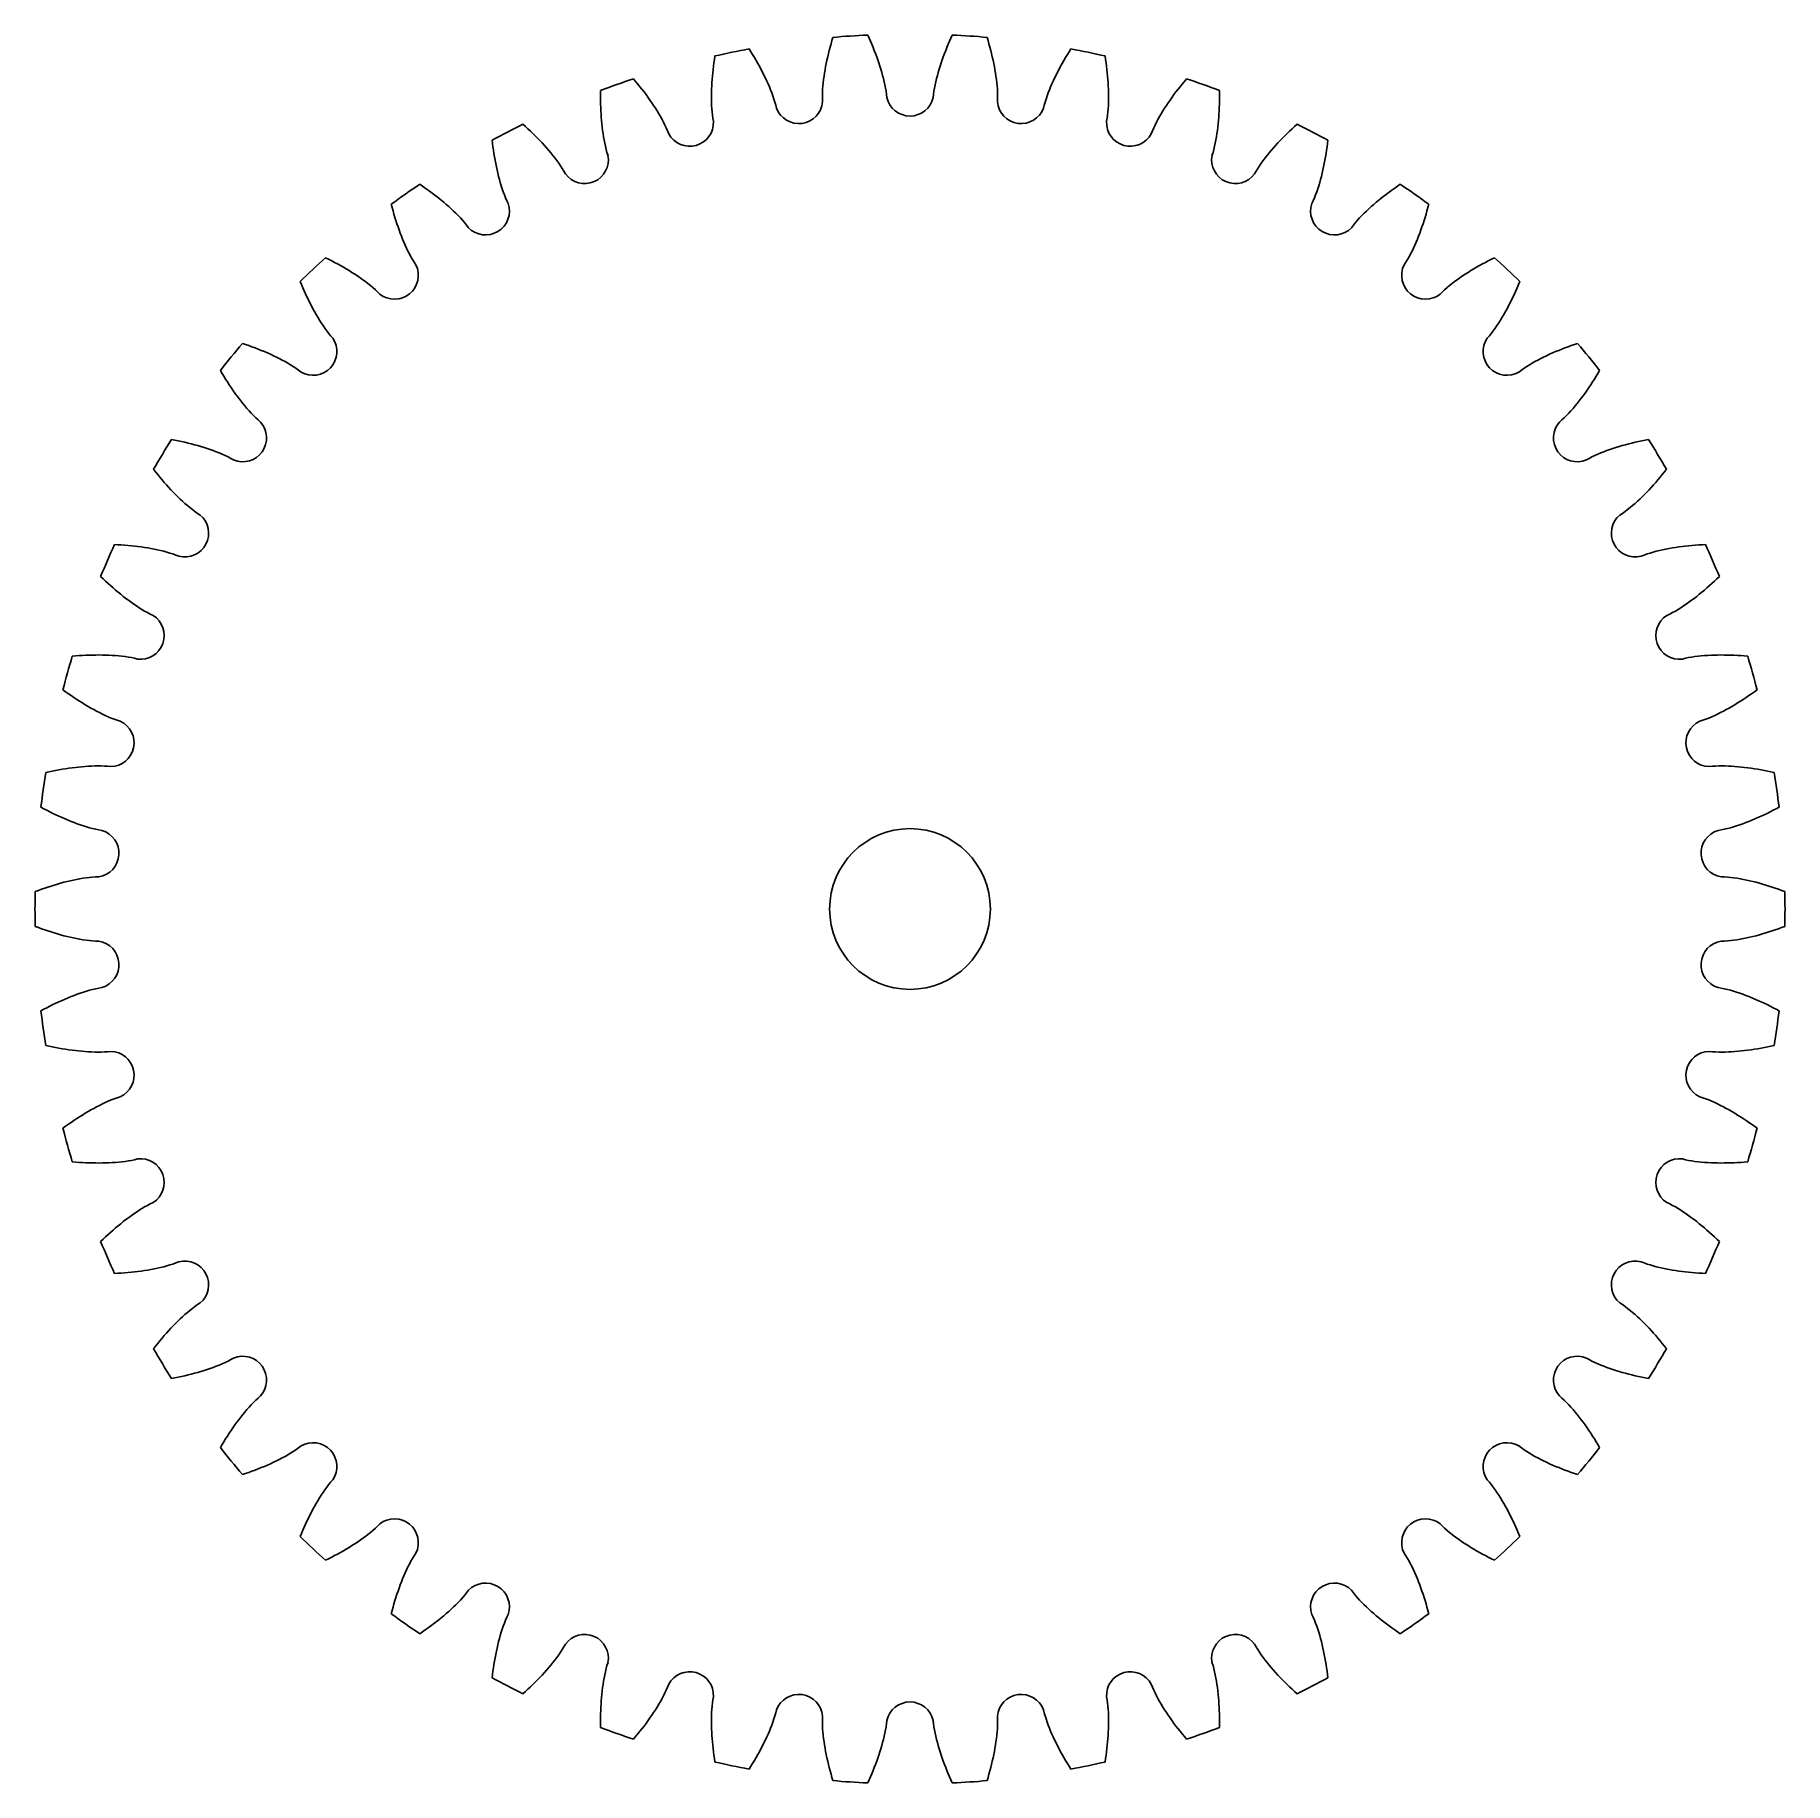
# Model space of a CAD drawing. Header units: millimetres. Extents: x -43.5 to 43.5, y -43.5 to 43.5.
import ezdxf

# ---------------------------------------------------------------- set-up
doc = ezdxf.new("R2010")
doc.units = ezdxf.units.MM
doc.layers.get('0').update_dxf_attribs({"linetype": 'CONTINUOUS'})

msp = doc.modelspace()

# ---------------------------------------------------------------- linework, layer by layer
for points in [[(-6.642, 39.843), (-6.677, 39.997), (-6.72, 40.149), (-6.768, 40.3), (-6.819, 40.451), (-6.875, 40.601), (-6.933, 40.75), (-6.995, 40.899), (-7.059, 41.048), (-7.126, 41.196), (-7.195, 41.343), (-7.267, 41.49), (-7.341, 41.637), (-7.417, 41.783), (-7.495, 41.928), (-7.576, 42.074), (-7.658, 42.218), (-7.743, 42.363), (-7.829, 42.507), (-7.917, 42.65), (-8.007, 42.793)], [(-3.835, 43.367), (-3.883, 43.205), (-3.93, 43.043), (-3.974, 42.881), (-4.016, 42.719), (-4.057, 42.557), (-4.095, 42.396), (-4.131, 42.234), (-4.165, 42.073), (-4.197, 41.912), (-4.226, 41.751), (-4.253, 41.59), (-4.278, 41.43), (-4.299, 41.27), (-4.318, 41.11), (-4.334, 40.95), (-4.347, 40.791), (-4.356, 40.632), (-4.361, 40.473), (-4.361, 40.315), (-4.353, 40.158)], [(-1.155, 40.377), (-1.169, 40.533), (-1.19, 40.69), (-1.217, 40.846), (-1.248, 41.003), (-1.282, 41.159), (-1.32, 41.315), (-1.36, 41.471), (-1.404, 41.627), (-1.45, 41.782), (-1.498, 41.938), (-1.549, 42.093), (-1.603, 42.248), (-1.658, 42.404), (-1.716, 42.559), (-1.776, 42.713), (-1.838, 42.868), (-1.902, 43.023), (-1.968, 43.177), (-2.036, 43.331), (-2.106, 43.485)], [(2.106, 43.485), (2.036, 43.331), (1.968, 43.177), (1.902, 43.023), (1.838, 42.868), (1.776, 42.713), (1.716, 42.559), (1.658, 42.404), (1.603, 42.248), (1.549, 42.093), (1.498, 41.938), (1.45, 41.782), (1.404, 41.627), (1.36, 41.471), (1.32, 41.315), (1.282, 41.159), (1.248, 41.003), (1.217, 40.846), (1.19, 40.69), (1.169, 40.533), (1.155, 40.377)], [(4.353, 40.158), (4.361, 40.315), (4.361, 40.473), (4.356, 40.632), (4.347, 40.791), (4.334, 40.95), (4.318, 41.11), (4.299, 41.27), (4.278, 41.43), (4.253, 41.59), (4.226, 41.751), (4.197, 41.912), (4.165, 42.073), (4.131, 42.234), (4.095, 42.396), (4.057, 42.557), (4.016, 42.719), (3.974, 42.881), (3.93, 43.043), (3.883, 43.205), (3.835, 43.367)], [(8.007, 42.793), (7.917, 42.65), (7.829, 42.507), (7.743, 42.363), (7.658, 42.218), (7.576, 42.074), (7.495, 41.928), (7.417, 41.783), (7.341, 41.637), (7.267, 41.49), (7.195, 41.343), (7.126, 41.196), (7.059, 41.048), (6.995, 40.899), (6.933, 40.75), (6.875, 40.601), (6.819, 40.451), (6.768, 40.3), (6.72, 40.149), (6.677, 39.997), (6.642, 39.843)], [(-9.705, 42.441), (-9.73, 42.273), (-9.754, 42.107), (-9.776, 41.94), (-9.796, 41.774), (-9.814, 41.609), (-9.83, 41.443), (-9.843, 41.279), (-9.855, 41.114), (-9.865, 40.95), (-9.872, 40.787), (-9.877, 40.624), (-9.879, 40.462), (-9.879, 40.3), (-9.876, 40.139), (-9.87, 39.978), (-9.861, 39.819), (-9.848, 39.66), (-9.832, 39.502), (-9.81, 39.346), (-9.781, 39.191)], [(9.781, 39.191), (9.81, 39.346), (9.832, 39.502), (9.848, 39.66), (9.861, 39.819), (9.87, 39.978), (9.876, 40.139), (9.879, 40.3), (9.879, 40.462), (9.877, 40.624), (9.872, 40.787), (9.865, 40.95), (9.855, 41.114), (9.843, 41.279), (9.83, 41.443), (9.814, 41.609), (9.796, 41.774), (9.776, 41.94), (9.754, 42.107), (9.73, 42.273), (9.705, 42.441)], [(-12.006, 38.568), (-12.061, 38.715), (-12.124, 38.86), (-12.192, 39.003), (-12.264, 39.146), (-12.339, 39.287), (-12.417, 39.427), (-12.499, 39.566), (-12.582, 39.704), (-12.669, 39.842), (-12.758, 39.978), (-12.849, 40.114), (-12.942, 40.249), (-13.037, 40.384), (-13.135, 40.517), (-13.234, 40.65), (-13.336, 40.782), (-13.439, 40.914), (-13.544, 41.045), (-13.651, 41.175), (-13.76, 41.304)], [(13.76, 41.304), (13.651, 41.175), (13.544, 41.045), (13.439, 40.914), (13.336, 40.782), (13.234, 40.65), (13.135, 40.517), (13.037, 40.384), (12.942, 40.249), (12.849, 40.114), (12.758, 39.978), (12.669, 39.842), (12.582, 39.704), (12.499, 39.566), (12.417, 39.427), (12.339, 39.287), (12.264, 39.146), (12.192, 39.003), (12.124, 38.86), (12.061, 38.715), (12.006, 38.568)], [(-15.393, 40.724), (-15.396, 40.555), (-15.397, 40.386), (-15.396, 40.219), (-15.393, 40.051), (-15.388, 39.885), (-15.381, 39.719), (-15.372, 39.554), (-15.362, 39.389), (-15.349, 39.226), (-15.334, 39.063), (-15.316, 38.901), (-15.297, 38.74), (-15.274, 38.579), (-15.249, 38.42), (-15.222, 38.262), (-15.191, 38.105), (-15.157, 37.95), (-15.119, 37.796), (-15.076, 37.643), (-15.026, 37.494)], [(15.026, 37.494), (15.076, 37.643), (15.119, 37.796), (15.157, 37.95), (15.191, 38.105), (15.222, 38.262), (15.249, 38.42), (15.274, 38.579), (15.297, 38.74), (15.316, 38.901), (15.334, 39.063), (15.349, 39.226), (15.362, 39.389), (15.372, 39.554), (15.381, 39.719), (15.388, 39.885), (15.393, 40.051), (15.396, 40.219), (15.397, 40.386), (15.396, 40.555), (15.393, 40.724)], [(-17.146, 36.574), (-17.221, 36.712), (-17.303, 36.847), (-17.389, 36.98), (-17.48, 37.111), (-17.574, 37.241), (-17.67, 37.369), (-17.77, 37.496), (-17.872, 37.621), (-17.976, 37.746), (-18.082, 37.869), (-18.191, 37.991), (-18.302, 38.112), (-18.415, 38.232), (-18.529, 38.351), (-18.646, 38.47), (-18.765, 38.587), (-18.885, 38.703), (-19.007, 38.818), (-19.13, 38.933), (-19.256, 39.046)], [(19.256, 39.046), (19.13, 38.933), (19.007, 38.818), (18.885, 38.703), (18.765, 38.587), (18.646, 38.47), (18.529, 38.351), (18.415, 38.232), (18.302, 38.112), (18.191, 37.991), (18.082, 37.869), (17.976, 37.746), (17.872, 37.621), (17.77, 37.496), (17.67, 37.369), (17.574, 37.241), (17.48, 37.111), (17.389, 36.98), (17.303, 36.847), (17.221, 36.712), (17.146, 36.574)], [(-20.795, 38.249), (-20.775, 38.081), (-20.752, 37.914), (-20.729, 37.748), (-20.703, 37.582), (-20.676, 37.418), (-20.646, 37.255), (-20.615, 37.092), (-20.582, 36.931), (-20.547, 36.77), (-20.51, 36.611), (-20.471, 36.453), (-20.429, 36.296), (-20.385, 36.14), (-20.339, 35.986), (-20.29, 35.833), (-20.238, 35.682), (-20.183, 35.532), (-20.125, 35.385), (-20.062, 35.24), (-19.992, 35.099)], [(19.992, 35.099), (20.062, 35.24), (20.125, 35.385), (20.183, 35.532), (20.238, 35.682), (20.29, 35.833), (20.339, 35.986), (20.385, 36.14), (20.429, 36.296), (20.471, 36.453), (20.51, 36.611), (20.547, 36.77), (20.582, 36.931), (20.615, 37.092), (20.646, 37.255), (20.676, 37.418), (20.703, 37.582), (20.729, 37.748), (20.752, 37.914), (20.775, 38.081), (20.795, 38.249)], [(-21.966, 33.898), (-22.059, 34.025), (-22.159, 34.148), (-22.263, 34.268), (-22.37, 34.385), (-22.481, 34.501), (-22.594, 34.615), (-22.71, 34.727), (-22.828, 34.837), (-22.948, 34.946), (-23.07, 35.054), (-23.195, 35.16), (-23.321, 35.265), (-23.449, 35.369), (-23.579, 35.471), (-23.711, 35.572), (-23.844, 35.672), (-23.979, 35.771), (-24.116, 35.869), (-24.254, 35.965), (-24.393, 36.06)], [(24.393, 36.06), (24.254, 35.965), (24.116, 35.869), (23.979, 35.771), (23.844, 35.672), (23.711, 35.572), (23.579, 35.471), (23.449, 35.369), (23.321, 35.265), (23.195, 35.16), (23.07, 35.054), (22.948, 34.946), (22.828, 34.837), (22.71, 34.727), (22.594, 34.615), (22.481, 34.501), (22.37, 34.385), (22.263, 34.268), (22.159, 34.148), (22.059, 34.025), (21.966, 33.898)], [(-25.809, 35.061), (-25.766, 34.897), (-25.722, 34.735), (-25.676, 34.573), (-25.628, 34.413), (-25.578, 34.254), (-25.527, 34.096), (-25.474, 33.94), (-25.419, 33.784), (-25.363, 33.63), (-25.304, 33.477), (-25.244, 33.326), (-25.181, 33.176), (-25.117, 33.028), (-25.05, 32.881), (-24.98, 32.736), (-24.908, 32.594), (-24.834, 32.453), (-24.756, 32.315), (-24.673, 32.18), (-24.585, 32.05)], [(24.585, 32.05), (24.673, 32.18), (24.756, 32.315), (24.834, 32.453), (24.908, 32.594), (24.98, 32.736), (25.05, 32.881), (25.117, 33.028), (25.181, 33.176), (25.244, 33.326), (25.304, 33.477), (25.363, 33.63), (25.419, 33.784), (25.474, 33.94), (25.527, 34.096), (25.578, 34.254), (25.628, 34.413), (25.676, 34.573), (25.722, 34.735), (25.766, 34.897), (25.809, 35.061)], [(-26.377, 30.591), (-26.487, 30.704), (-26.602, 30.812), (-26.722, 30.917), (-26.844, 31.019), (-26.969, 31.118), (-27.097, 31.216), (-27.227, 31.311), (-27.359, 31.404), (-27.493, 31.496), (-27.629, 31.586), (-27.766, 31.674), (-27.906, 31.761), (-28.047, 31.846), (-28.189, 31.93), (-28.334, 32.012), (-28.479, 32.093), (-28.626, 32.173), (-28.775, 32.251), (-28.925, 32.328), (-29.076, 32.403)], [(29.076, 32.403), (28.925, 32.328), (28.775, 32.251), (28.626, 32.173), (28.479, 32.093), (28.334, 32.012), (28.189, 31.93), (28.047, 31.846), (27.906, 31.761), (27.766, 31.674), (27.629, 31.586), (27.493, 31.496), (27.359, 31.404), (27.227, 31.311), (27.097, 31.216), (26.969, 31.118), (26.844, 31.019), (26.722, 30.917), (26.602, 30.812), (26.487, 30.704), (26.377, 30.591)], [(-30.343, 31.22), (-30.278, 31.064), (-30.212, 30.909), (-30.144, 30.755), (-30.075, 30.603), (-30.004, 30.452), (-29.932, 30.303), (-29.858, 30.155), (-29.783, 30.008), (-29.706, 29.863), (-29.627, 29.72), (-29.546, 29.578), (-29.464, 29.438), (-29.38, 29.3), (-29.294, 29.164), (-29.205, 29.03), (-29.115, 28.898), (-29.021, 28.769), (-28.925, 28.643), (-28.825, 28.52), (-28.72, 28.403)], [(28.72, 28.403), (28.825, 28.52), (28.925, 28.643), (29.021, 28.769), (29.115, 28.898), (29.205, 29.03), (29.294, 29.164), (29.38, 29.3), (29.464, 29.438), (29.546, 29.578), (29.627, 29.72), (29.706, 29.863), (29.783, 30.008), (29.858, 30.155), (29.932, 30.303), (30.004, 30.452), (30.075, 30.603), (30.144, 30.755), (30.212, 30.909), (30.278, 31.064), (30.343, 31.22)], [(-30.297, 26.715), (-30.421, 26.812), (-30.55, 26.903), (-30.683, 26.99), (-30.818, 27.075), (-30.955, 27.156), (-31.095, 27.235), (-31.237, 27.312), (-31.38, 27.386), (-31.526, 27.459), (-31.672, 27.53), (-31.821, 27.598), (-31.971, 27.665), (-32.122, 27.731), (-32.275, 27.794), (-32.429, 27.856), (-32.584, 27.916), (-32.741, 27.975), (-32.898, 28.032), (-33.058, 28.088), (-33.218, 28.142)], [(33.218, 28.142), (33.058, 28.088), (32.898, 28.032), (32.741, 27.975), (32.584, 27.916), (32.429, 27.856), (32.275, 27.794), (32.122, 27.731), (31.971, 27.665), (31.821, 27.598), (31.672, 27.53), (31.526, 27.459), (31.38, 27.386), (31.237, 27.312), (31.095, 27.235), (30.955, 27.156), (30.818, 27.075), (30.683, 26.99), (30.55, 26.903), (30.421, 26.812), (30.297, 26.715)], [(-34.312, 26.797), (-34.226, 26.651), (-34.139, 26.507), (-34.051, 26.364), (-33.962, 26.223), (-33.871, 26.083), (-33.779, 25.945), (-33.686, 25.808), (-33.591, 25.673), (-33.495, 25.54), (-33.398, 25.409), (-33.299, 25.279), (-33.198, 25.152), (-33.096, 25.027), (-32.992, 24.904), (-32.886, 24.783), (-32.778, 24.665), (-32.668, 24.55), (-32.556, 24.438), (-32.44, 24.33), (-32.32, 24.228)], [(32.32, 24.228), (32.44, 24.33), (32.556, 24.438), (32.668, 24.55), (32.778, 24.665), (32.886, 24.783), (32.992, 24.904), (33.096, 25.027), (33.198, 25.152), (33.299, 25.279), (33.398, 25.409), (33.495, 25.54), (33.591, 25.673), (33.686, 25.808), (33.779, 25.945), (33.871, 26.083), (33.962, 26.223), (34.051, 26.364), (34.139, 26.507), (34.226, 26.651), (34.312, 26.797)], [(-33.653, 22.341), (-33.789, 22.42), (-33.929, 22.493), (-34.072, 22.561), (-34.217, 22.626), (-34.365, 22.688), (-34.514, 22.747), (-34.665, 22.804), (-34.817, 22.858), (-34.971, 22.911), (-35.126, 22.961), (-35.282, 23.008), (-35.44, 23.054), (-35.599, 23.098), (-35.759, 23.141), (-35.92, 23.181), (-36.082, 23.219), (-36.245, 23.256), (-36.409, 23.291), (-36.574, 23.325), (-36.74, 23.357)], [(36.74, 23.357), (36.574, 23.325), (36.409, 23.291), (36.245, 23.256), (36.082, 23.219), (35.92, 23.181), (35.759, 23.141), (35.599, 23.098), (35.44, 23.054), (35.282, 23.008), (35.126, 22.961), (34.971, 22.911), (34.817, 22.858), (34.665, 22.804), (34.514, 22.747), (34.365, 22.688), (34.217, 22.626), (34.072, 22.561), (33.929, 22.493), (33.789, 22.42), (33.653, 22.341)], [(-37.641, 21.876), (-37.536, 21.743), (-37.431, 21.612), (-37.324, 21.482), (-37.216, 21.354), (-37.107, 21.228), (-36.998, 21.103), (-36.887, 20.981), (-36.774, 20.86), (-36.661, 20.741), (-36.547, 20.625), (-36.431, 20.51), (-36.314, 20.397), (-36.195, 20.287), (-36.076, 20.179), (-35.954, 20.074), (-35.832, 19.972), (-35.707, 19.873), (-35.58, 19.777), (-35.451, 19.686), (-35.318, 19.602)], [(35.318, 19.602), (35.451, 19.686), (35.58, 19.777), (35.707, 19.873), (35.832, 19.972), (35.954, 20.074), (36.076, 20.179), (36.195, 20.287), (36.314, 20.397), (36.431, 20.51), (36.547, 20.625), (36.661, 20.741), (36.774, 20.86), (36.887, 20.981), (36.998, 21.103), (37.107, 21.228), (37.216, 21.354), (37.324, 21.482), (37.431, 21.612), (37.536, 21.743), (37.641, 21.876)], [(-36.381, 17.55), (-36.527, 17.61), (-36.676, 17.663), (-36.827, 17.711), (-36.98, 17.756), (-37.134, 17.797), (-37.29, 17.836), (-37.447, 17.871), (-37.605, 17.905), (-37.765, 17.935), (-37.925, 17.964), (-38.087, 17.99), (-38.249, 18.014), (-38.412, 18.036), (-38.577, 18.056), (-38.742, 18.074), (-38.908, 18.09), (-39.074, 18.104), (-39.242, 18.117), (-39.41, 18.127), (-39.578, 18.136)], [(39.578, 18.136), (39.41, 18.127), (39.242, 18.117), (39.074, 18.104), (38.908, 18.09), (38.742, 18.074), (38.577, 18.056), (38.412, 18.036), (38.249, 18.014), (38.087, 17.99), (37.925, 17.964), (37.765, 17.935), (37.605, 17.905), (37.447, 17.871), (37.29, 17.836), (37.134, 17.797), (36.98, 17.756), (36.827, 17.711), (36.676, 17.663), (36.527, 17.61), (36.381, 17.55)], [(-40.269, 16.546), (-40.147, 16.429), (-40.025, 16.313), (-39.901, 16.2), (-39.777, 16.088), (-39.652, 15.977), (-39.527, 15.869), (-39.4, 15.763), (-39.272, 15.658), (-39.144, 15.556), (-39.015, 15.456), (-38.884, 15.358), (-38.753, 15.263), (-38.621, 15.169), (-38.487, 15.079), (-38.353, 14.991), (-38.217, 14.907), (-38.08, 14.825), (-37.942, 14.748), (-37.802, 14.675), (-37.658, 14.61)], [(37.658, 14.61), (37.802, 14.675), (37.942, 14.748), (38.08, 14.825), (38.217, 14.907), (38.353, 14.991), (38.487, 15.079), (38.621, 15.169), (38.753, 15.263), (38.884, 15.358), (39.015, 15.456), (39.144, 15.556), (39.272, 15.658), (39.4, 15.763), (39.527, 15.869), (39.652, 15.977), (39.777, 16.088), (39.901, 16.2), (40.025, 16.313), (40.147, 16.429), (40.269, 16.546)], [(-38.432, 12.433), (-38.584, 12.472), (-38.739, 12.505), (-38.895, 12.532), (-39.053, 12.555), (-39.212, 12.575), (-39.371, 12.592), (-39.532, 12.606), (-39.693, 12.617), (-39.855, 12.626), (-40.018, 12.632), (-40.182, 12.636), (-40.346, 12.638), (-40.511, 12.637), (-40.676, 12.635), (-40.842, 12.63), (-41.008, 12.624), (-41.175, 12.615), (-41.343, 12.605), (-41.511, 12.592), (-41.679, 12.578)], [(41.679, 12.578), (41.511, 12.592), (41.343, 12.605), (41.175, 12.615), (41.008, 12.624), (40.842, 12.63), (40.676, 12.635), (40.511, 12.637), (40.346, 12.638), (40.182, 12.636), (40.018, 12.632), (39.855, 12.626), (39.693, 12.617), (39.532, 12.606), (39.371, 12.592), (39.212, 12.575), (39.053, 12.555), (38.895, 12.532), (38.739, 12.505), (38.584, 12.472), (38.432, 12.433)], [(-42.147, 10.909), (-42.011, 10.809), (-41.873, 10.711), (-41.736, 10.615), (-41.597, 10.521), (-41.459, 10.429), (-41.319, 10.339), (-41.179, 10.251), (-41.039, 10.165), (-40.898, 10.081), (-40.756, 10), (-40.613, 9.92), (-40.47, 9.844), (-40.327, 9.769), (-40.182, 9.698), (-40.037, 9.629), (-39.891, 9.564), (-39.744, 9.502), (-39.597, 9.444), (-39.448, 9.391), (-39.297, 9.346)], [(39.297, 9.346), (39.448, 9.391), (39.597, 9.444), (39.744, 9.502), (39.891, 9.564), (40.037, 9.629), (40.182, 9.698), (40.327, 9.769), (40.47, 9.844), (40.613, 9.92), (40.756, 10), (40.898, 10.081), (41.039, 10.165), (41.179, 10.251), (41.319, 10.339), (41.459, 10.429), (41.597, 10.521), (41.736, 10.615), (41.873, 10.711), (42.011, 10.809), (42.147, 10.909)], [(-39.767, 7.084), (-39.923, 7.102), (-40.081, 7.113), (-40.24, 7.119), (-40.399, 7.121), (-40.559, 7.119), (-40.719, 7.114), (-40.88, 7.106), (-41.042, 7.095), (-41.203, 7.081), (-41.365, 7.065), (-41.528, 7.047), (-41.691, 7.026), (-41.854, 7.004), (-42.018, 6.978), (-42.181, 6.951), (-42.345, 6.922), (-42.51, 6.891), (-42.674, 6.858), (-42.839, 6.823), (-43.004, 6.786)], [(43.004, 6.786), (42.839, 6.823), (42.674, 6.858), (42.51, 6.891), (42.345, 6.922), (42.181, 6.951), (42.018, 6.978), (41.854, 7.004), (41.691, 7.026), (41.528, 7.047), (41.365, 7.065), (41.203, 7.081), (41.042, 7.095), (40.88, 7.106), (40.719, 7.114), (40.559, 7.119), (40.399, 7.121), (40.24, 7.119), (40.081, 7.113), (39.923, 7.102), (39.767, 7.084)], [(-43.24, 5.068), (-43.091, 4.988), (-42.942, 4.91), (-42.792, 4.834), (-42.643, 4.759), (-42.493, 4.687), (-42.342, 4.617), (-42.192, 4.548), (-42.041, 4.482), (-41.889, 4.418), (-41.738, 4.357), (-41.586, 4.298), (-41.434, 4.241), (-41.281, 4.187), (-41.128, 4.136), (-40.975, 4.088), (-40.822, 4.043), (-40.668, 4.002), (-40.514, 3.964), (-40.359, 3.932), (-40.204, 3.908)], [(40.204, 3.908), (40.359, 3.932), (40.514, 3.964), (40.668, 4.002), (40.822, 4.043), (40.975, 4.088), (41.128, 4.136), (41.281, 4.187), (41.434, 4.241), (41.586, 4.298), (41.738, 4.357), (41.889, 4.418), (42.041, 4.482), (42.192, 4.548), (42.342, 4.617), (42.493, 4.687), (42.643, 4.759), (42.792, 4.834), (42.942, 4.91), (43.091, 4.988), (43.24, 5.068)], [(-40.361, 1.603), (-40.519, 1.6), (-40.676, 1.589), (-40.834, 1.573), (-40.992, 1.553), (-41.15, 1.53), (-41.309, 1.503), (-41.467, 1.473), (-41.625, 1.44), (-41.784, 1.405), (-41.942, 1.367), (-42.101, 1.327), (-42.259, 1.284), (-42.418, 1.239), (-42.576, 1.192), (-42.735, 1.143), (-42.894, 1.092), (-43.052, 1.038), (-43.211, 0.983), (-43.369, 0.926), (-43.527, 0.867)], [(43.527, 0.867), (43.369, 0.926), (43.211, 0.983), (43.052, 1.038), (42.894, 1.092), (42.735, 1.143), (42.576, 1.192), (42.418, 1.239), (42.259, 1.284), (42.101, 1.327), (41.942, 1.367), (41.784, 1.405), (41.625, 1.44), (41.467, 1.473), (41.309, 1.503), (41.15, 1.53), (40.992, 1.553), (40.834, 1.573), (40.676, 1.589), (40.519, 1.6), (40.361, 1.603)], [(-43.527, -0.867), (-43.369, -0.926), (-43.211, -0.983), (-43.052, -1.038), (-42.894, -1.092), (-42.735, -1.143), (-42.576, -1.192), (-42.418, -1.239), (-42.259, -1.284), (-42.101, -1.327), (-41.942, -1.367), (-41.784, -1.405), (-41.625, -1.44), (-41.467, -1.473), (-41.309, -1.503), (-41.15, -1.53), (-40.992, -1.553), (-40.834, -1.573), (-40.676, -1.589), (-40.519, -1.6), (-40.361, -1.603)], [(40.361, -1.603), (40.519, -1.6), (40.676, -1.589), (40.834, -1.573), (40.992, -1.553), (41.15, -1.53), (41.309, -1.503), (41.467, -1.473), (41.625, -1.44), (41.784, -1.405), (41.942, -1.367), (42.101, -1.327), (42.259, -1.284), (42.418, -1.239), (42.576, -1.192), (42.735, -1.143), (42.894, -1.092), (43.052, -1.038), (43.211, -0.983), (43.369, -0.926), (43.527, -0.867)], [(-40.204, -3.908), (-40.359, -3.932), (-40.514, -3.964), (-40.668, -4.002), (-40.822, -4.043), (-40.975, -4.088), (-41.128, -4.136), (-41.281, -4.187), (-41.434, -4.241), (-41.586, -4.298), (-41.738, -4.357), (-41.889, -4.418), (-42.041, -4.482), (-42.192, -4.548), (-42.342, -4.617), (-42.493, -4.687), (-42.643, -4.759), (-42.792, -4.834), (-42.942, -4.91), (-43.091, -4.988), (-43.24, -5.068)], [(43.24, -5.068), (43.091, -4.988), (42.942, -4.91), (42.792, -4.834), (42.643, -4.759), (42.493, -4.687), (42.342, -4.617), (42.192, -4.548), (42.041, -4.482), (41.889, -4.418), (41.738, -4.357), (41.586, -4.298), (41.434, -4.241), (41.281, -4.187), (41.128, -4.136), (40.975, -4.088), (40.822, -4.043), (40.668, -4.002), (40.514, -3.964), (40.359, -3.932), (40.204, -3.908)], [(-43.004, -6.786), (-42.839, -6.823), (-42.674, -6.858), (-42.51, -6.891), (-42.345, -6.922), (-42.181, -6.951), (-42.018, -6.978), (-41.854, -7.004), (-41.691, -7.026), (-41.528, -7.047), (-41.365, -7.065), (-41.203, -7.081), (-41.042, -7.095), (-40.88, -7.106), (-40.719, -7.114), (-40.559, -7.119), (-40.399, -7.121), (-40.24, -7.119), (-40.081, -7.113), (-39.923, -7.102), (-39.767, -7.084)], [(39.767, -7.084), (39.923, -7.102), (40.081, -7.113), (40.24, -7.119), (40.399, -7.121), (40.559, -7.119), (40.719, -7.114), (40.88, -7.106), (41.042, -7.095), (41.203, -7.081), (41.365, -7.065), (41.528, -7.047), (41.691, -7.026), (41.854, -7.004), (42.018, -6.978), (42.181, -6.951), (42.345, -6.922), (42.51, -6.891), (42.674, -6.858), (42.839, -6.823), (43.004, -6.786)], [(-39.297, -9.346), (-39.448, -9.391), (-39.597, -9.444), (-39.744, -9.502), (-39.891, -9.564), (-40.037, -9.629), (-40.182, -9.698), (-40.327, -9.769), (-40.47, -9.844), (-40.613, -9.92), (-40.756, -10), (-40.898, -10.081), (-41.039, -10.165), (-41.179, -10.251), (-41.319, -10.339), (-41.459, -10.429), (-41.597, -10.521), (-41.736, -10.615), (-41.873, -10.711), (-42.011, -10.809), (-42.147, -10.909)], [(42.147, -10.909), (42.011, -10.809), (41.873, -10.711), (41.736, -10.615), (41.597, -10.521), (41.459, -10.429), (41.319, -10.339), (41.179, -10.251), (41.039, -10.165), (40.898, -10.081), (40.756, -10), (40.613, -9.92), (40.47, -9.844), (40.327, -9.769), (40.182, -9.698), (40.037, -9.629), (39.891, -9.564), (39.744, -9.502), (39.597, -9.444), (39.448, -9.391), (39.297, -9.346)], [(-41.679, -12.578), (-41.511, -12.592), (-41.343, -12.605), (-41.175, -12.615), (-41.008, -12.624), (-40.842, -12.63), (-40.676, -12.635), (-40.511, -12.637), (-40.346, -12.638), (-40.182, -12.636), (-40.018, -12.632), (-39.855, -12.626), (-39.693, -12.617), (-39.532, -12.606), (-39.371, -12.592), (-39.212, -12.575), (-39.053, -12.555), (-38.895, -12.532), (-38.739, -12.505), (-38.584, -12.472), (-38.432, -12.433)], [(38.432, -12.433), (38.584, -12.472), (38.739, -12.505), (38.895, -12.532), (39.053, -12.555), (39.212, -12.575), (39.371, -12.592), (39.532, -12.606), (39.693, -12.617), (39.855, -12.626), (40.018, -12.632), (40.182, -12.636), (40.346, -12.638), (40.511, -12.637), (40.676, -12.635), (40.842, -12.63), (41.008, -12.624), (41.175, -12.615), (41.343, -12.605), (41.511, -12.592), (41.679, -12.578)], [(-37.658, -14.61), (-37.802, -14.675), (-37.942, -14.748), (-38.08, -14.825), (-38.217, -14.907), (-38.353, -14.991), (-38.487, -15.079), (-38.621, -15.169), (-38.753, -15.263), (-38.884, -15.358), (-39.015, -15.456), (-39.144, -15.556), (-39.272, -15.658), (-39.4, -15.763), (-39.527, -15.869), (-39.652, -15.977), (-39.777, -16.088), (-39.901, -16.2), (-40.025, -16.313), (-40.147, -16.429), (-40.269, -16.546)], [(40.269, -16.546), (40.147, -16.429), (40.025, -16.313), (39.901, -16.2), (39.777, -16.088), (39.652, -15.977), (39.527, -15.869), (39.4, -15.763), (39.272, -15.658), (39.144, -15.556), (39.015, -15.456), (38.884, -15.358), (38.753, -15.263), (38.621, -15.169), (38.487, -15.079), (38.353, -14.991), (38.217, -14.907), (38.08, -14.825), (37.942, -14.748), (37.802, -14.675), (37.658, -14.61)], [(-39.578, -18.136), (-39.41, -18.127), (-39.242, -18.117), (-39.074, -18.104), (-38.908, -18.09), (-38.742, -18.074), (-38.577, -18.056), (-38.412, -18.036), (-38.249, -18.014), (-38.087, -17.99), (-37.925, -17.964), (-37.765, -17.935), (-37.605, -17.905), (-37.447, -17.871), (-37.29, -17.836), (-37.134, -17.797), (-36.98, -17.756), (-36.827, -17.711), (-36.676, -17.663), (-36.527, -17.61), (-36.381, -17.55)], [(36.381, -17.55), (36.527, -17.61), (36.676, -17.663), (36.827, -17.711), (36.98, -17.756), (37.134, -17.797), (37.29, -17.836), (37.447, -17.871), (37.605, -17.905), (37.765, -17.935), (37.925, -17.964), (38.087, -17.99), (38.249, -18.014), (38.412, -18.036), (38.577, -18.056), (38.742, -18.074), (38.908, -18.09), (39.074, -18.104), (39.242, -18.117), (39.41, -18.127), (39.578, -18.136)], [(-35.318, -19.602), (-35.451, -19.686), (-35.58, -19.777), (-35.707, -19.873), (-35.832, -19.972), (-35.954, -20.074), (-36.076, -20.179), (-36.195, -20.287), (-36.314, -20.397), (-36.431, -20.51), (-36.547, -20.625), (-36.661, -20.741), (-36.774, -20.86), (-36.887, -20.981), (-36.998, -21.103), (-37.107, -21.228), (-37.216, -21.354), (-37.324, -21.482), (-37.431, -21.612), (-37.536, -21.743), (-37.641, -21.876)], [(37.641, -21.876), (37.536, -21.743), (37.431, -21.612), (37.324, -21.482), (37.216, -21.354), (37.107, -21.228), (36.998, -21.103), (36.887, -20.981), (36.774, -20.86), (36.661, -20.741), (36.547, -20.625), (36.431, -20.51), (36.314, -20.397), (36.195, -20.287), (36.076, -20.179), (35.954, -20.074), (35.832, -19.972), (35.707, -19.873), (35.58, -19.777), (35.451, -19.686), (35.318, -19.602)], [(-36.74, -23.357), (-36.574, -23.325), (-36.409, -23.291), (-36.245, -23.256), (-36.082, -23.219), (-35.92, -23.181), (-35.759, -23.141), (-35.599, -23.098), (-35.44, -23.054), (-35.282, -23.008), (-35.126, -22.961), (-34.971, -22.911), (-34.817, -22.858), (-34.665, -22.804), (-34.514, -22.747), (-34.365, -22.688), (-34.217, -22.626), (-34.072, -22.561), (-33.929, -22.493), (-33.789, -22.42), (-33.653, -22.341)], [(33.653, -22.341), (33.789, -22.42), (33.929, -22.493), (34.072, -22.561), (34.217, -22.626), (34.365, -22.688), (34.514, -22.747), (34.665, -22.804), (34.817, -22.858), (34.971, -22.911), (35.126, -22.961), (35.282, -23.008), (35.44, -23.054), (35.599, -23.098), (35.759, -23.141), (35.92, -23.181), (36.082, -23.219), (36.245, -23.256), (36.409, -23.291), (36.574, -23.325), (36.74, -23.357)], [(-32.32, -24.228), (-32.44, -24.33), (-32.556, -24.438), (-32.668, -24.55), (-32.778, -24.665), (-32.886, -24.783), (-32.992, -24.904), (-33.096, -25.027), (-33.198, -25.152), (-33.299, -25.279), (-33.398, -25.409), (-33.495, -25.54), (-33.591, -25.673), (-33.686, -25.808), (-33.779, -25.945), (-33.871, -26.083), (-33.962, -26.223), (-34.051, -26.364), (-34.139, -26.507), (-34.226, -26.651), (-34.312, -26.797)], [(34.312, -26.797), (34.226, -26.651), (34.139, -26.507), (34.051, -26.364), (33.962, -26.223), (33.871, -26.083), (33.779, -25.945), (33.686, -25.808), (33.591, -25.673), (33.495, -25.54), (33.398, -25.409), (33.299, -25.279), (33.198, -25.152), (33.096, -25.027), (32.992, -24.904), (32.886, -24.783), (32.778, -24.665), (32.668, -24.55), (32.556, -24.438), (32.44, -24.33), (32.32, -24.228)], [(-33.218, -28.142), (-33.058, -28.088), (-32.898, -28.032), (-32.741, -27.975), (-32.584, -27.916), (-32.429, -27.856), (-32.275, -27.794), (-32.122, -27.731), (-31.971, -27.665), (-31.821, -27.598), (-31.672, -27.53), (-31.526, -27.459), (-31.38, -27.386), (-31.237, -27.312), (-31.095, -27.235), (-30.955, -27.156), (-30.818, -27.075), (-30.683, -26.99), (-30.55, -26.903), (-30.421, -26.812), (-30.297, -26.715)], [(30.297, -26.715), (30.421, -26.812), (30.55, -26.903), (30.683, -26.99), (30.818, -27.075), (30.955, -27.156), (31.095, -27.235), (31.237, -27.312), (31.38, -27.386), (31.526, -27.459), (31.672, -27.53), (31.821, -27.598), (31.971, -27.665), (32.122, -27.731), (32.275, -27.794), (32.429, -27.856), (32.584, -27.916), (32.741, -27.975), (32.898, -28.032), (33.058, -28.088), (33.218, -28.142)], [(-28.72, -28.403), (-28.825, -28.52), (-28.925, -28.643), (-29.021, -28.769), (-29.115, -28.898), (-29.205, -29.03), (-29.294, -29.164), (-29.38, -29.3), (-29.464, -29.438), (-29.546, -29.578), (-29.627, -29.72), (-29.706, -29.863), (-29.783, -30.008), (-29.858, -30.155), (-29.932, -30.303), (-30.004, -30.452), (-30.075, -30.603), (-30.144, -30.755), (-30.212, -30.909), (-30.278, -31.064), (-30.343, -31.22)], [(30.343, -31.22), (30.278, -31.064), (30.212, -30.909), (30.144, -30.755), (30.075, -30.603), (30.004, -30.452), (29.932, -30.303), (29.858, -30.155), (29.783, -30.008), (29.706, -29.863), (29.627, -29.72), (29.546, -29.578), (29.464, -29.438), (29.38, -29.3), (29.294, -29.164), (29.205, -29.03), (29.115, -28.898), (29.021, -28.769), (28.925, -28.643), (28.825, -28.52), (28.72, -28.403)], [(-29.076, -32.403), (-28.925, -32.328), (-28.775, -32.251), (-28.626, -32.173), (-28.479, -32.093), (-28.334, -32.012), (-28.189, -31.93), (-28.047, -31.846), (-27.906, -31.761), (-27.766, -31.674), (-27.629, -31.586), (-27.493, -31.496), (-27.359, -31.404), (-27.227, -31.311), (-27.097, -31.216), (-26.969, -31.118), (-26.844, -31.019), (-26.722, -30.917), (-26.602, -30.812), (-26.487, -30.704), (-26.377, -30.591)], [(26.377, -30.591), (26.487, -30.704), (26.602, -30.812), (26.722, -30.917), (26.844, -31.019), (26.969, -31.118), (27.097, -31.216), (27.227, -31.311), (27.359, -31.404), (27.493, -31.496), (27.629, -31.586), (27.766, -31.674), (27.906, -31.761), (28.047, -31.846), (28.189, -31.93), (28.334, -32.012), (28.479, -32.093), (28.626, -32.173), (28.775, -32.251), (28.925, -32.328), (29.076, -32.403)], [(-24.585, -32.05), (-24.673, -32.18), (-24.756, -32.315), (-24.834, -32.453), (-24.908, -32.594), (-24.98, -32.736), (-25.05, -32.881), (-25.117, -33.028), (-25.181, -33.176), (-25.244, -33.326), (-25.304, -33.477), (-25.363, -33.63), (-25.419, -33.784), (-25.474, -33.94), (-25.527, -34.096), (-25.578, -34.254), (-25.628, -34.413), (-25.676, -34.573), (-25.722, -34.735), (-25.766, -34.897), (-25.809, -35.061)], [(25.809, -35.061), (25.766, -34.897), (25.722, -34.735), (25.676, -34.573), (25.628, -34.413), (25.578, -34.254), (25.527, -34.096), (25.474, -33.94), (25.419, -33.784), (25.363, -33.63), (25.304, -33.477), (25.244, -33.326), (25.181, -33.176), (25.117, -33.028), (25.05, -32.881), (24.98, -32.736), (24.908, -32.594), (24.834, -32.453), (24.756, -32.315), (24.673, -32.18), (24.585, -32.05)], [(-24.393, -36.06), (-24.254, -35.965), (-24.116, -35.869), (-23.979, -35.771), (-23.844, -35.672), (-23.711, -35.572), (-23.579, -35.471), (-23.449, -35.369), (-23.321, -35.265), (-23.195, -35.16), (-23.07, -35.054), (-22.948, -34.946), (-22.828, -34.837), (-22.71, -34.727), (-22.594, -34.615), (-22.481, -34.501), (-22.37, -34.385), (-22.263, -34.268), (-22.159, -34.148), (-22.059, -34.025), (-21.966, -33.898)], [(21.966, -33.898), (22.059, -34.025), (22.159, -34.148), (22.263, -34.268), (22.37, -34.385), (22.481, -34.501), (22.594, -34.615), (22.71, -34.727), (22.828, -34.837), (22.948, -34.946), (23.07, -35.054), (23.195, -35.16), (23.321, -35.265), (23.449, -35.369), (23.579, -35.471), (23.711, -35.572), (23.844, -35.672), (23.979, -35.771), (24.116, -35.869), (24.254, -35.965), (24.393, -36.06)], [(-19.992, -35.099), (-20.062, -35.24), (-20.125, -35.385), (-20.183, -35.532), (-20.238, -35.682), (-20.29, -35.833), (-20.339, -35.986), (-20.385, -36.14), (-20.429, -36.296), (-20.471, -36.453), (-20.51, -36.611), (-20.547, -36.77), (-20.582, -36.931), (-20.615, -37.092), (-20.646, -37.255), (-20.676, -37.418), (-20.703, -37.582), (-20.729, -37.748), (-20.752, -37.914), (-20.775, -38.081), (-20.795, -38.249)], [(20.795, -38.249), (20.775, -38.081), (20.752, -37.914), (20.729, -37.748), (20.703, -37.582), (20.676, -37.418), (20.646, -37.255), (20.615, -37.092), (20.582, -36.931), (20.547, -36.77), (20.51, -36.611), (20.471, -36.453), (20.429, -36.296), (20.385, -36.14), (20.339, -35.986), (20.29, -35.833), (20.238, -35.682), (20.183, -35.532), (20.125, -35.385), (20.062, -35.24), (19.992, -35.099)], [(-19.256, -39.046), (-19.13, -38.933), (-19.007, -38.818), (-18.885, -38.703), (-18.765, -38.587), (-18.646, -38.47), (-18.529, -38.351), (-18.415, -38.232), (-18.302, -38.112), (-18.191, -37.991), (-18.082, -37.869), (-17.976, -37.746), (-17.872, -37.621), (-17.77, -37.496), (-17.67, -37.369), (-17.574, -37.241), (-17.48, -37.111), (-17.389, -36.98), (-17.303, -36.847), (-17.221, -36.712), (-17.146, -36.574)], [(17.146, -36.574), (17.221, -36.712), (17.303, -36.847), (17.389, -36.98), (17.48, -37.111), (17.574, -37.241), (17.67, -37.369), (17.77, -37.496), (17.872, -37.621), (17.976, -37.746), (18.082, -37.869), (18.191, -37.991), (18.302, -38.112), (18.415, -38.232), (18.529, -38.351), (18.646, -38.47), (18.765, -38.587), (18.885, -38.703), (19.007, -38.818), (19.13, -38.933), (19.256, -39.046)], [(-15.026, -37.494), (-15.076, -37.643), (-15.119, -37.796), (-15.157, -37.95), (-15.191, -38.105), (-15.222, -38.262), (-15.249, -38.42), (-15.274, -38.579), (-15.297, -38.74), (-15.316, -38.901), (-15.334, -39.063), (-15.349, -39.226), (-15.362, -39.389), (-15.372, -39.554), (-15.381, -39.719), (-15.388, -39.885), (-15.393, -40.051), (-15.396, -40.219), (-15.397, -40.386), (-15.396, -40.555), (-15.393, -40.724)], [(15.393, -40.724), (15.396, -40.555), (15.397, -40.386), (15.396, -40.219), (15.393, -40.051), (15.388, -39.885), (15.381, -39.719), (15.372, -39.554), (15.362, -39.389), (15.349, -39.226), (15.334, -39.063), (15.316, -38.901), (15.297, -38.74), (15.274, -38.579), (15.249, -38.42), (15.222, -38.262), (15.191, -38.105), (15.157, -37.95), (15.119, -37.796), (15.076, -37.643), (15.026, -37.494)], [(-13.76, -41.304), (-13.651, -41.175), (-13.544, -41.045), (-13.439, -40.914), (-13.336, -40.782), (-13.234, -40.65), (-13.135, -40.517), (-13.037, -40.384), (-12.942, -40.249), (-12.849, -40.114), (-12.758, -39.978), (-12.669, -39.842), (-12.582, -39.704), (-12.499, -39.566), (-12.417, -39.427), (-12.339, -39.287), (-12.264, -39.146), (-12.192, -39.003), (-12.124, -38.86), (-12.061, -38.715), (-12.006, -38.568)], [(12.006, -38.568), (12.061, -38.715), (12.124, -38.86), (12.192, -39.003), (12.264, -39.146), (12.339, -39.287), (12.417, -39.427), (12.499, -39.566), (12.582, -39.704), (12.669, -39.842), (12.758, -39.978), (12.849, -40.114), (12.942, -40.249), (13.037, -40.384), (13.135, -40.517), (13.234, -40.65), (13.336, -40.782), (13.439, -40.914), (13.544, -41.045), (13.651, -41.175), (13.76, -41.304)], [(-9.781, -39.191), (-9.81, -39.346), (-9.832, -39.502), (-9.848, -39.66), (-9.861, -39.819), (-9.87, -39.978), (-9.876, -40.139), (-9.879, -40.3), (-9.879, -40.462), (-9.877, -40.624), (-9.872, -40.787), (-9.865, -40.95), (-9.855, -41.114), (-9.843, -41.279), (-9.83, -41.443), (-9.814, -41.609), (-9.796, -41.774), (-9.776, -41.94), (-9.754, -42.107), (-9.73, -42.273), (-9.705, -42.441)], [(-8.007, -42.793), (-7.917, -42.65), (-7.829, -42.507), (-7.743, -42.363), (-7.658, -42.218), (-7.576, -42.074), (-7.495, -41.928), (-7.417, -41.783), (-7.341, -41.637), (-7.267, -41.49), (-7.195, -41.343), (-7.126, -41.196), (-7.059, -41.048), (-6.995, -40.899), (-6.933, -40.75), (-6.875, -40.601), (-6.819, -40.451), (-6.768, -40.3), (-6.72, -40.149), (-6.677, -39.997), (-6.642, -39.843)], [(6.642, -39.843), (6.677, -39.997), (6.72, -40.149), (6.768, -40.3), (6.819, -40.451), (6.875, -40.601), (6.933, -40.75), (6.995, -40.899), (7.059, -41.048), (7.126, -41.196), (7.195, -41.343), (7.267, -41.49), (7.341, -41.637), (7.417, -41.783), (7.495, -41.928), (7.576, -42.074), (7.658, -42.218), (7.743, -42.363), (7.829, -42.507), (7.917, -42.65), (8.007, -42.793)], [(9.705, -42.441), (9.73, -42.273), (9.754, -42.107), (9.776, -41.94), (9.796, -41.774), (9.814, -41.609), (9.83, -41.443), (9.843, -41.279), (9.855, -41.114), (9.865, -40.95), (9.872, -40.787), (9.877, -40.624), (9.879, -40.462), (9.879, -40.3), (9.876, -40.139), (9.87, -39.978), (9.861, -39.819), (9.848, -39.66), (9.832, -39.502), (9.81, -39.346), (9.781, -39.191)], [(-4.353, -40.158), (-4.361, -40.315), (-4.361, -40.473), (-4.356, -40.632), (-4.347, -40.791), (-4.334, -40.95), (-4.318, -41.11), (-4.299, -41.27), (-4.278, -41.43), (-4.253, -41.59), (-4.226, -41.751), (-4.197, -41.912), (-4.165, -42.073), (-4.131, -42.234), (-4.095, -42.396), (-4.057, -42.557), (-4.016, -42.719), (-3.974, -42.881), (-3.93, -43.043), (-3.883, -43.205), (-3.835, -43.367)], [(-2.106, -43.485), (-2.036, -43.331), (-1.968, -43.177), (-1.902, -43.023), (-1.838, -42.868), (-1.776, -42.713), (-1.716, -42.559), (-1.658, -42.404), (-1.603, -42.248), (-1.549, -42.093), (-1.498, -41.938), (-1.45, -41.782), (-1.404, -41.627), (-1.36, -41.471), (-1.32, -41.315), (-1.282, -41.159), (-1.248, -41.003), (-1.217, -40.846), (-1.19, -40.69), (-1.169, -40.533), (-1.155, -40.377)], [(1.155, -40.377), (1.169, -40.533), (1.19, -40.69), (1.217, -40.846), (1.248, -41.003), (1.282, -41.159), (1.32, -41.315), (1.36, -41.471), (1.404, -41.627), (1.45, -41.782), (1.498, -41.938), (1.549, -42.093), (1.603, -42.248), (1.658, -42.404), (1.716, -42.559), (1.776, -42.713), (1.838, -42.868), (1.902, -43.023), (1.968, -43.177), (2.036, -43.331), (2.106, -43.485)], [(3.835, -43.367), (3.883, -43.205), (3.93, -43.043), (3.974, -42.881), (4.016, -42.719), (4.057, -42.557), (4.095, -42.396), (4.131, -42.234), (4.165, -42.073), (4.197, -41.912), (4.226, -41.751), (4.253, -41.59), (4.278, -41.43), (4.299, -41.27), (4.318, -41.11), (4.334, -40.95), (4.347, -40.791), (4.356, -40.632), (4.361, -40.473), (4.361, -40.315), (4.353, -40.158)]]:
    msp.add_lwpolyline(points)
msp.add_circle((0, 0), 4)
for centre, radius, start, end in [((0, 0), 43.536, 100.59852, 102.87974), ((0, 0), 43.536, 92.77243, 95.05366), ((0, 0), 43.536, 84.94634, 87.22757), ((0, 0), 43.536, 77.12026, 79.40148), ((0, 0), 43.536, 108.4246, 110.70583), ((0, 0), 43.536, 69.29417, 71.5754), ((-5.534, 40.261), 1.185, 200.63525, -4.98308), ((0, 40.639), 1.185, 192.80917, -12.80917), ((5.534, 40.261), 1.185, 184.98308, -20.63525), ((-10.964, 39.132), 1.185, 208.46134, 2.84301), ((10.964, 39.132), 1.185, 177.15699, -28.46134), ((0, 0), 43.536, 116.25069, 118.53192), ((0, 0), 43.536, 61.46808, 63.74931), ((-16.191, 37.275), 1.185, 216.28743, 10.66909), ((16.191, 37.275), 1.185, 169.33091, -36.28743), ((0, 0), 43.536, 124.07678, 126.35801), ((0, 0), 43.536, 53.64199, 55.92322), ((-21.115, 34.723), 1.185, 224.11351, 18.49518), ((21.115, 34.723), 1.185, 161.50482, -44.11351), ((0, 0), 43.536, 131.90286, 134.18409), ((0, 0), 43.536, 45.81591, 48.09714), ((-25.647, 31.524), 1.185, 231.9396, 26.32127), ((25.647, 31.524), 1.185, 153.67873, -51.9396), ((0, 0), 43.536, 139.72895, 142.01018), ((-29.701, 27.738), 1.185, 239.76569, 34.14736), ((29.701, 27.738), 1.185, 145.85264, -59.76569), ((0, 0), 43.536, 37.98982, 40.27105), ((-33.201, 23.436), 1.185, 247.59178, 41.97344), ((33.201, 23.436), 1.185, 138.02656, -67.59178), ((0, 0), 43.536, 147.55504, 149.83627), ((0, 0), 43.536, 30.16373, 32.44496), ((-36.083, 18.697), 1.185, 255.41786, 49.79953), ((36.083, 18.697), 1.185, 130.20047, -75.41786), ((0, 0), 43.536, 155.38113, 157.66235), ((0, 0), 43.536, 22.33765, 24.61887), ((-38.293, 13.609), 1.185, 263.24395, 57.62562), ((38.293, 13.609), 1.185, 122.37438, -83.24395), ((0, 0), 43.536, 163.20721, 165.48844), ((0, 0), 43.536, 14.51156, 16.79279), ((-39.789, 8.268), 1.185, 271.07004, 65.4517), ((39.789, 8.268), 1.185, 114.5483, -91.07004), ((0, 0), 43.536, 171.0333, 173.31453), ((0, 0), 43.536, 6.68547, 8.9667), ((-40.544, 2.773), 1.185, 278.89612, 73.27779), ((40.544, 2.773), 1.185, 106.72221, -98.89612), ((0, 0), 43.536, 178.85939, 181.14061), ((0, 0), 43.536, -1.14061, 1.14061), ((-40.544, -2.773), 1.185, 286.72221, 81.10388), ((40.544, -2.773), 1.185, 458.89612, 253.27779), ((0, 0), 43.536, 186.68547, 188.9667), ((0, 0), 43.536, 351.0333, 353.31453), ((-39.789, -8.268), 1.185, 294.5483, 88.92996), ((39.789, -8.268), 1.185, 451.07004, 245.4517), ((0, 0), 43.536, 194.51156, 196.79279), ((0, 0), 43.536, 343.20721, 345.48844), ((-38.293, -13.609), 1.185, 302.37438, 96.75605), ((38.293, -13.609), 1.185, 443.24395, 237.62562), ((0, 0), 43.536, 202.33765, 204.61887), ((0, 0), 43.536, 335.38113, 337.66235), ((-36.083, -18.697), 1.185, 310.20047, 104.58214), ((36.083, -18.697), 1.185, 435.41786, 229.79953), ((0, 0), 43.536, 210.16373, 212.44496), ((-33.201, -23.436), 1.185, 318.02656, 112.40822), ((33.201, -23.436), 1.185, 427.59178, 221.97344), ((0, 0), 43.536, 327.55504, 329.83627), ((0, 0), 43.536, 217.98982, 220.27105), ((-29.701, -27.738), 1.185, 325.85264, 120.23431), ((29.701, -27.738), 1.185, 419.76569, 214.14736), ((0, 0), 43.536, 319.72895, 322.01018), ((-25.647, -31.524), 1.185, 333.67873, 128.0604), ((25.647, -31.524), 1.185, 411.9396, 206.32127), ((0, 0), 43.536, 225.81591, 228.09714), ((0, 0), 43.536, 311.90286, 314.18409), ((-21.115, -34.723), 1.185, 341.50482, 135.88649), ((21.115, -34.723), 1.185, 404.11351, 198.49518), ((0, 0), 43.536, 233.64199, 235.92322), ((0, 0), 43.536, 304.07678, 306.35801), ((-16.191, -37.275), 1.185, 349.33091, 143.71257), ((16.191, -37.275), 1.185, 396.28743, 190.66909), ((0, 0), 43.536, 241.46808, 243.74931), ((-10.964, -39.132), 1.185, 357.15699, 151.53866), ((10.964, -39.132), 1.185, 388.46134, 182.84301), ((0, 0), 43.536, 296.25069, 298.53192), ((-5.534, -40.261), 1.185, 364.98308, 159.36475), ((5.534, -40.261), 1.185, 380.63525, 175.01692), ((0, -40.639), 1.185, 372.80917, 167.19083), ((0, 0), 43.536, 249.29417, 251.5754), ((0, 0), 43.536, 288.4246, 290.70583), ((0, 0), 43.536, 257.12026, 259.40148), ((0, 0), 43.536, 280.59852, 282.87974), ((0, 0), 43.536, 264.94634, 267.22757), ((0, 0), 43.536, 272.77243, 275.05366)]:
    msp.add_arc(centre, radius, start, end)

doc.saveas('drawing.dxf')
